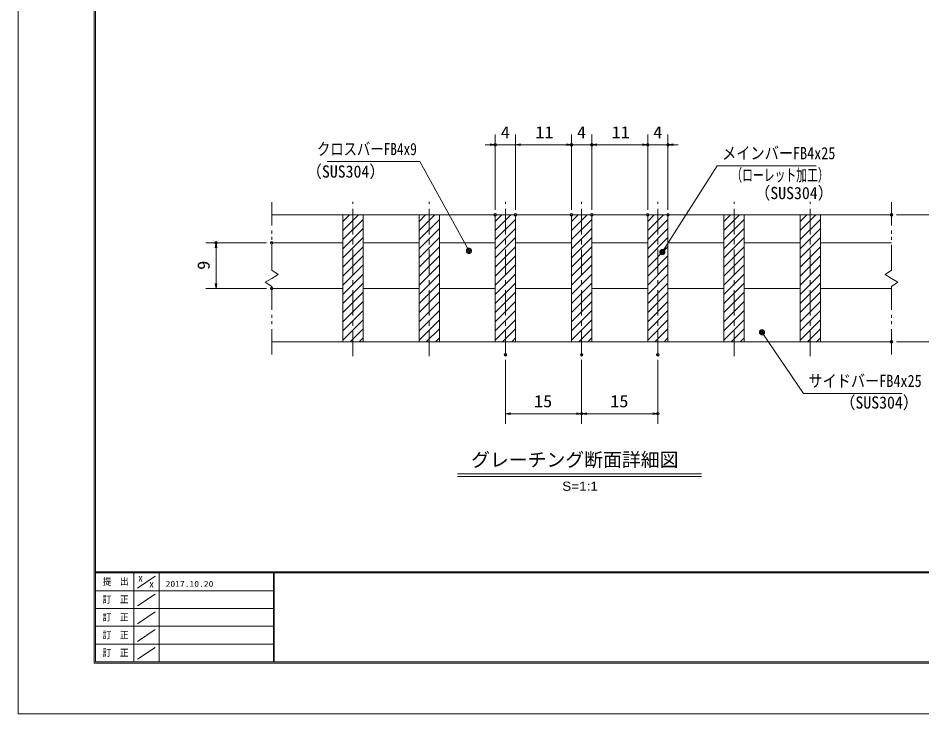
# Model space of a CAD drawing. Units: millimetres, scale not verified, with parts at other scales. Extents: x -1050 to 1050, y -742 to 742.
# Drawn here: x -1050 to -161, y -742 to -58 of the extents above; entities that cross this region are included whole.
import ezdxf
from ezdxf.enums import TextEntityAlignment as Align

# ---------------------------------------------------------------- set-up
doc = ezdxf.new("R2010")
doc.units = ezdxf.units.MM
doc.header["$LTSCALE"] = 5
doc.header["$PDMODE"] = 32
doc.header["$PDSIZE"] = 2.5
doc.linetypes.add('CHAIN1', pattern=[8, 5, -1, 1, -1])
doc.linetypes.add('DOUBLE_CHAIN1', pattern=[8.8, 5, -1, 0.6, -0.6, 0.6, -1])
for name, color, linetype, lineweight in [('0-0_7-図\u3000枠', 4, 'Continuous', 9), ('0-1_寸法注釈', 2, 'Continuous', 9), ('0-2_想像線', 134, 'DOUBLE_CHAIN1', 9), ('0-3_ハッチング', 4, 'Continuous', 9), ('0-4_0', 2, 'Continuous', 9), ('0-5_DEFPOINTS', 134, 'Continuous', 9), ('0-7_蓋', 5, 'Continuous', 9), ('0-9_中心線', 6, 'CHAIN1', 9)]:
    doc.layers.add(name, color=color, linetype=linetype, lineweight=lineweight)
doc.styles.add('HG丸ｺﾞｼｯｸM-PRO', font='')
doc.styles.add('ＭＳ ゴシック', font='')
doc.styles.get('HG丸ｺﾞｼｯｸM-PRO').set_extended_font_data('HG丸ｺﾞｼｯｸM-PRO')
doc.styles.get('ＭＳ ゴシック').set_extended_font_data('MS Gothic')

# ---------------------------------------------------------------- blocks, each defined once
blk = doc.blocks.new('_OPEN')
at = {"layer": '0-4_0'}
blk.add_line((0, 0), (-5, 0), dxfattribs=at)
blk.add_lwpolyline([(-5, 0.833), (0, 0), (-5, -0.833)], dxfattribs=at)
blk = doc.blocks.new('_Dot')
at = {"layer": '0-4_0'}
for p, q in [((-2.5, 0), (-5, 0)), ((2.445, 0.5), (-2.445, 0.5)), ((1.997, 1.5), (-1.997, 1.5)), ((2.289, -0.995), (-2.289, -0.995)), ((1.499, -1.995), (-1.499, -1.995))]:
    blk.add_line(p, q, dxfattribs=at)
for points in [[(2.5, 0), (2.48, 0.313), (2.421, 0.622), (2.324, 0.92), (2.191, 1.204), (2.023, 1.469), (1.822, 1.711), (1.594, 1.926), (1.34, 2.111), (1.064, 2.262), (0.773, 2.378), (0.468, 2.456), (0.157, 2.495), (-0.157, 2.495), (-0.468, 2.456), (-0.773, 2.378), (-1.064, 2.262), (-1.34, 2.111), (-1.594, 1.926), (-1.822, 1.711), (-2.023, 1.469), (-2.191, 1.204), (-2.324, 0.92), (-2.421, 0.622), (-2.48, 0.313), (-2.5, 0), (0, 0)], [(-2.5, 0), (-2.48, -0.313), (-2.421, -0.622), (-2.324, -0.92), (-2.191, -1.204), (-2.023, -1.469), (-1.822, -1.711), (-1.594, -1.926), (-1.34, -2.111), (-1.064, -2.262), (-0.773, -2.378), (-0.468, -2.456), (-0.157, -2.495), (0.157, -2.495), (0.468, -2.456), (0.773, -2.378), (1.064, -2.262), (1.34, -2.111), (1.594, -1.926), (1.822, -1.711), (2.023, -1.469), (2.191, -1.204), (2.324, -0.92), (2.421, -0.622), (2.48, -0.313), (2.5, 0), (0, 0)]]:
    blk.add_lwpolyline(points, close=True, dxfattribs=at)

msp = doc.modelspace()

# ---------------------------------------------------------------- linework, layer by layer
at = {"layer": '0-0_7-図\u3000枠'}
for p, q in [((-975, -692.5), (-975, 692.5)), ((-973.75, -691.25), (-973.75, 691.25)), ((998.75, -602.5), (-973.75, -602.5)), ((998.75, -603.75), (-973.75, -603.75)), ((-936.25, -691.192), (-936.25, -603.75)), ((-911.25, -603.75), (-911.25, -691.192)), ((-798.75, -603.75), (-798.75, -691.192)), ((-798, -603.75), (-798, -691.192)), ((-932.5, -618.606), (-915, -606.924)), ((-798.75, -621.25), (-973.75, -621.25)), ((-932.5, -636.247), (-915, -624.565)), ((-798.75, -638.75), (-973.75, -638.75)), ((-932.5, -653.747), (-915, -642.065)), ((-798.75, -656.25), (-973.75, -656.25)), ((-932.5, -671.247), (-915, -659.565)), ((-798.75, -673.75), (-973.75, -673.75)), ((-932.5, -688.747), (-915, -677.065)), ((1000, -692.5), (-975, -692.5)), ((998.75, -691.25), (-973.75, -691.25))]:
    msp.add_line(p, q, dxfattribs=at)
at = {"layer": '0-1_寸法注釈'}
for p, q in [((-580.45, -246.308), (-580.45, -172.4)), ((-560.45, -246.308), (-560.45, -172.4)), ((-560.45, -246.308), (-560.45, -172.4)), ((-505.45, -246.308), (-505.45, -172.4)), ((-505.45, -246.308), (-505.45, -172.4)), ((-485.45, -246.308), (-485.45, -172.4)), ((-485.45, -246.308), (-485.45, -172.4)), ((-430.45, -246.308), (-430.45, -172.4)), ((-430.45, -246.308), (-430.45, -172.4)), ((-410.45, -246.308), (-410.45, -172.4)), ((-585.45, -182.4), (-590.45, -182.4)), ((-560.45, -182.4), (-580.45, -182.4)), ((-555.45, -182.4), (-510.45, -182.4)), ((-555.45, -182.4), (-550.45, -182.4)), ((-510.45, -182.4), (-515.45, -182.4)), ((-505.45, -182.4), (-485.45, -182.4)), ((-480.45, -182.4), (-435.45, -182.4)), ((-480.45, -182.4), (-475.45, -182.4)), ((-435.45, -182.4), (-440.45, -182.4)), ((-430.45, -182.4), (-410.45, -182.4)), ((-405.45, -182.4), (-400.45, -182.4)), ((-185.45, -251.308), (-130.285, -251.308)), ((-805.45, -278.808), (-865.2, -278.808)), ((-855.2, -318.808), (-855.2, -283.808)), ((-805.45, -323.808), (-865.2, -323.808)), ((-185.45, -376.308), (-130.285, -376.308)), ((-570.45, -394.01), (-570.45, -457.029)), ((-495.45, -394.01), (-495.45, -457.029)), ((-495.45, -394.01), (-495.45, -457.029)), ((-420.45, -394.01), (-420.45, -457.029)), ((-565.45, -447.029), (-500.45, -447.029)), ((-490.45, -447.029), (-425.45, -447.029)), ((-617.576, -506.327), (-377.371, -506.327)), ((-617.576, -508.827), (-377.371, -508.827))]:
    msp.add_line(p, q, dxfattribs=at)
for points in [[(-745.854, -198.845), (-654.681, -198.845), (-606.854, -285.865)], [(-264.764, -202.917), (-361.954, -202.917), (-415.465, -287.166)], [(-179.864, -427.052), (-277.054, -427.052), (-317.364, -367.732)]]:
    msp.add_lwpolyline(points, dxfattribs=at)
at = {"layer": '0-2_想像線'}
for p, q in [((-800.45, -305.859), (-800.45, -238.808)), ((-190.45, -305.859), (-190.45, -238.808)), ((-190.45, -305.859), (-196.743, -310.072)), ((-196.743, -310.072), (-190.45, -313.808)), ((-800.45, -388.808), (-800.45, -321.757)), ((-190.45, -388.808), (-190.45, -321.757))]:
    msp.add_line(p, q, dxfattribs=at)
for points in [[(-800.45, -305.859), (-794.157, -310.072), (-800.45, -313.808)], [(-800.45, -321.757), (-806.743, -317.545), (-800.45, -313.808)], [(-190.45, -321.757), (-184.157, -317.545), (-190.45, -313.808)]]:
    msp.add_lwpolyline(points, dxfattribs=at)
at = {"layer": '0-3_ハッチング'}
for p, q in [((-730.45, -257.774), (-723.984, -251.308)), ((-730.45, -266.754), (-715.004, -251.308)), ((-730.45, -275.735), (-710.45, -255.735)), ((-655.45, -257.774), (-648.984, -251.308)), ((-655.45, -266.754), (-640.004, -251.308)), ((-655.45, -275.735), (-635.45, -255.735)), ((-580.45, -257.774), (-573.984, -251.308)), ((-580.45, -266.754), (-565.004, -251.308)), ((-580.45, -275.735), (-560.45, -255.735)), ((-505.45, -257.774), (-498.984, -251.308)), ((-505.45, -266.754), (-490.004, -251.308)), ((-505.45, -275.735), (-485.45, -255.735)), ((-430.45, -257.774), (-423.984, -251.308)), ((-430.45, -266.754), (-415.004, -251.308)), ((-430.45, -275.735), (-410.45, -255.735)), ((-355.45, -257.774), (-348.984, -251.308)), ((-355.45, -266.754), (-340.004, -251.308)), ((-355.45, -275.735), (-335.45, -255.735)), ((-280.45, -257.774), (-273.984, -251.308)), ((-280.45, -266.754), (-265.004, -251.308)), ((-280.45, -275.735), (-260.45, -255.735)), ((-730.45, -284.715), (-710.45, -264.715)), ((-655.45, -284.715), (-635.45, -264.715)), ((-580.45, -284.715), (-560.45, -264.715)), ((-505.45, -284.715), (-485.45, -264.715)), ((-430.45, -284.715), (-410.45, -264.715)), ((-355.45, -284.715), (-335.45, -264.715)), ((-280.45, -284.715), (-260.45, -264.715)), ((-730.45, -293.695), (-710.45, -273.695)), ((-655.45, -293.695), (-635.45, -273.695)), ((-580.45, -293.695), (-560.45, -273.695)), ((-505.45, -293.695), (-485.45, -273.695)), ((-430.45, -293.695), (-410.45, -273.695)), ((-355.45, -293.695), (-335.45, -273.695)), ((-280.45, -293.695), (-260.45, -273.695)), ((-730.45, -302.676), (-710.45, -282.676)), ((-655.45, -302.676), (-635.45, -282.676)), ((-580.45, -302.676), (-560.45, -282.676)), ((-505.45, -302.676), (-485.45, -282.676)), ((-430.45, -302.676), (-410.45, -282.676)), ((-355.45, -302.676), (-335.45, -282.676)), ((-280.45, -302.676), (-260.45, -282.676)), ((-730.45, -311.656), (-710.45, -291.656)), ((-655.45, -311.656), (-635.45, -291.656)), ((-580.45, -311.656), (-560.45, -291.656)), ((-505.45, -311.656), (-485.45, -291.656)), ((-430.45, -311.656), (-410.45, -291.656)), ((-355.45, -311.656), (-335.45, -291.656)), ((-280.45, -311.656), (-260.45, -291.656)), ((-730.45, -320.636), (-710.45, -300.636)), ((-655.45, -320.636), (-635.45, -300.636)), ((-580.45, -320.636), (-560.45, -300.636)), ((-505.45, -320.636), (-485.45, -300.636)), ((-430.45, -320.636), (-410.45, -300.636)), ((-355.45, -320.636), (-335.45, -300.636)), ((-280.45, -320.636), (-260.45, -300.636)), ((-730.45, -329.616), (-710.45, -309.616)), ((-655.45, -329.616), (-635.45, -309.616)), ((-580.45, -329.616), (-560.45, -309.616)), ((-505.45, -329.616), (-485.45, -309.616)), ((-430.45, -329.616), (-410.45, -309.616)), ((-355.45, -329.616), (-335.45, -309.616)), ((-280.45, -329.616), (-260.45, -309.616)), ((-730.45, -338.597), (-710.45, -318.597)), ((-655.45, -338.597), (-635.45, -318.597)), ((-580.45, -338.597), (-560.45, -318.597)), ((-505.45, -338.597), (-485.45, -318.597)), ((-430.45, -338.597), (-410.45, -318.597)), ((-355.45, -338.597), (-335.45, -318.597)), ((-280.45, -338.597), (-260.45, -318.597)), ((-730.45, -347.577), (-710.45, -327.577)), ((-655.45, -347.577), (-635.45, -327.577)), ((-580.45, -347.577), (-560.45, -327.577)), ((-505.45, -347.577), (-485.45, -327.577)), ((-430.45, -347.577), (-410.45, -327.577)), ((-355.45, -347.577), (-335.45, -327.577)), ((-280.45, -347.577), (-260.45, -327.577)), ((-730.45, -356.557), (-710.45, -336.557)), ((-655.45, -356.557), (-635.45, -336.557)), ((-580.45, -356.557), (-560.45, -336.557)), ((-505.45, -356.557), (-485.45, -336.557)), ((-430.45, -356.557), (-410.45, -336.557)), ((-355.45, -356.557), (-335.45, -336.557)), ((-280.45, -356.557), (-260.45, -336.557)), ((-730.45, -365.537), (-710.45, -345.537)), ((-655.45, -365.537), (-635.45, -345.537)), ((-580.45, -365.537), (-560.45, -345.537)), ((-505.45, -365.537), (-485.45, -345.537)), ((-430.45, -365.537), (-410.45, -345.537)), ((-355.45, -365.537), (-335.45, -345.537)), ((-280.45, -365.537), (-260.45, -345.537)), ((-730.45, -374.518), (-710.45, -354.518)), ((-655.45, -374.518), (-635.45, -354.518)), ((-580.45, -374.518), (-560.45, -354.518)), ((-505.45, -374.518), (-485.45, -354.518)), ((-430.45, -374.518), (-410.45, -354.518)), ((-355.45, -374.518), (-335.45, -354.518)), ((-280.45, -374.518), (-260.45, -354.518)), ((-723.261, -376.308), (-710.45, -363.498)), ((-648.261, -376.308), (-635.45, -363.498)), ((-573.261, -376.308), (-560.45, -363.498)), ((-498.261, -376.308), (-485.45, -363.498)), ((-423.261, -376.308), (-410.45, -363.498)), ((-348.261, -376.308), (-335.45, -363.498)), ((-273.261, -376.308), (-260.45, -363.498)), ((-714.28, -376.308), (-710.45, -372.478)), ((-639.28, -376.308), (-635.45, -372.478)), ((-564.28, -376.308), (-560.45, -372.478)), ((-489.28, -376.308), (-485.45, -372.478)), ((-414.28, -376.308), (-410.45, -372.478)), ((-339.28, -376.308), (-335.45, -372.478)), ((-264.28, -376.308), (-260.45, -372.478))]:
    msp.add_line(p, q, dxfattribs=at)
for points in [[(-710.45, -251.308), (-730.45, -251.308), (-730.45, -376.308), (-710.45, -376.308)], [(-635.45, -251.308), (-655.45, -251.308), (-655.45, -376.308), (-635.45, -376.308)], [(-560.45, -251.308), (-580.45, -251.308), (-580.45, -376.308), (-560.45, -376.308)], [(-485.45, -251.308), (-505.45, -251.308), (-505.45, -376.308), (-485.45, -376.308)], [(-410.45, -251.308), (-430.45, -251.308), (-430.45, -376.308), (-410.45, -376.308)], [(-335.45, -251.308), (-355.45, -251.308), (-355.45, -376.308), (-335.45, -376.308)], [(-260.45, -251.308), (-280.45, -251.308), (-280.45, -376.308), (-260.45, -376.308)]]:
    msp.add_lwpolyline(points, close=True, dxfattribs=at)
at = {"layer": '0-5_DEFPOINTS'}
msp.add_lwpolyline([(-1050, -742.5), (-1050, 742.5), (1050, 742.5), (1050, -742.5)], close=True, dxfattribs=at)
for p in [(-580.45, -182.4), (-505.45, -182.4), (-485.45, -182.4), (-430.45, -182.4), (-410.45, -182.4), (-580.45, -251.308), (-560.45, -251.308), (-505.45, -251.308), (-485.45, -251.308), (-430.45, -251.308), (-410.45, -251.308), (-190.45, -251.308), (-855.2, -278.808), (-800.45, -278.808), (-800.45, -323.808), (-190.45, -376.308), (-570.45, -389.01), (-495.45, -389.01), (-420.45, -389.01), (-495.45, -447.029), (-420.45, -447.029)]:
    msp.add_point(p, dxfattribs=at)
at = {"layer": '0-7_蓋'}
for p, q in [((-800.45, -251.308), (-190.45, -251.308)), ((-730.45, -251.308), (-710.45, -251.308)), ((-730.45, -251.308), (-730.45, -376.308)), ((-710.45, -376.308), (-710.45, -251.308)), ((-655.45, -251.308), (-635.45, -251.308)), ((-655.45, -251.308), (-655.45, -376.308)), ((-635.45, -376.308), (-635.45, -251.308)), ((-580.45, -251.308), (-560.45, -251.308)), ((-580.45, -251.308), (-580.45, -376.308)), ((-560.45, -376.308), (-560.45, -251.308)), ((-505.45, -251.308), (-485.45, -251.308)), ((-505.45, -251.308), (-505.45, -376.308)), ((-485.45, -376.308), (-485.45, -251.308)), ((-430.45, -251.308), (-410.45, -251.308)), ((-430.45, -251.308), (-430.45, -376.308)), ((-410.45, -376.308), (-410.45, -251.308)), ((-355.45, -251.308), (-335.45, -251.308)), ((-355.45, -251.308), (-355.45, -376.308)), ((-335.45, -376.308), (-335.45, -251.308)), ((-280.45, -251.308), (-260.45, -251.308)), ((-280.45, -251.308), (-280.45, -376.308)), ((-260.45, -376.308), (-260.45, -251.308)), ((-800.45, -278.808), (-730.45, -278.808)), ((-710.45, -278.808), (-655.45, -278.808)), ((-635.45, -278.808), (-580.45, -278.808)), ((-560.45, -278.808), (-505.45, -278.808)), ((-485.45, -278.808), (-430.45, -278.808)), ((-410.45, -278.808), (-355.45, -278.808)), ((-335.45, -278.808), (-280.45, -278.808)), ((-260.45, -278.808), (-190.45, -278.808)), ((-800.45, -323.808), (-730.45, -323.808)), ((-710.45, -323.808), (-655.45, -323.808)), ((-635.45, -323.808), (-580.45, -323.808)), ((-560.45, -323.808), (-505.45, -323.808)), ((-485.45, -323.808), (-430.45, -323.808)), ((-410.45, -323.808), (-355.45, -323.808)), ((-335.45, -323.808), (-280.45, -323.808)), ((-260.45, -323.808), (-190.45, -323.808)), ((-800.45, -376.308), (-190.45, -376.308)), ((-730.45, -376.308), (-710.45, -376.308)), ((-655.45, -376.308), (-635.45, -376.308)), ((-580.45, -376.308), (-560.45, -376.308)), ((-505.45, -376.308), (-485.45, -376.308)), ((-430.45, -376.308), (-410.45, -376.308)), ((-355.45, -376.308), (-335.45, -376.308)), ((-280.45, -376.308), (-260.45, -376.308))]:
    msp.add_line(p, q, dxfattribs=at)
at = {"layer": '0-9_中心線'}
for p, q in [((-720.45, -390.535), (-720.45, -238.606)), ((-645.45, -390.535), (-645.45, -238.606)), ((-570.45, -390.535), (-570.45, -238.606)), ((-495.45, -390.535), (-495.45, -238.606)), ((-420.45, -390.535), (-420.45, -238.606)), ((-345.45, -390.535), (-345.45, -238.606)), ((-270.45, -390.535), (-270.45, -238.606))]:
    msp.add_line(p, q, dxfattribs=at)

# ---------------------------------------------------------------- block references
at = {"layer": '0-1_寸法注釈'}
for p in [(-580.45, -182.4), (-505.45, -182.4), (-505.45, -182.4), (-430.45, -182.4), (-430.45, -182.4), (-495.45, -447.029), (-420.45, -447.029)]:
    msp.add_blockref('_OPEN', p, dxfattribs=at)
for name, p, rotation in [('_OPEN', (-560.45, -182.4), 180), ('_OPEN', (-560.45, -182.4), 180), ('_OPEN', (-485.45, -182.4), 180), ('_OPEN', (-485.45, -182.4), 180), ('_OPEN', (-410.45, -182.4), 180), ('_OPEN', (-855.2, -278.808), 90), ('_Dot', (-606.364, -286.737), 299.29723), ('_Dot', (-416.009, -288.006), 237.09638), ('_OPEN', (-855.2, -323.808), 270), ('_Dot', (-317.936, -366.911), 124.85308), ('_OPEN', (-570.45, -447.029), 180), ('_OPEN', (-495.45, -447.029), 180)]:
    msp.add_blockref(name, p, dxfattribs=dict(at, rotation=rotation))

# ---------------------------------------------------------------- texts
at = {"layer": '0-0_7-図\u3000枠', "color": 5, "style": 'ＭＳ ゴシック'}
for s, height, width, p in [('提\u3000出', 6.745, 0.9, (-966.593, -617.56)), ('X', 5.755, 1.2, (-931.902, -614.076)), ('X', 5.755, 1.2, (-920.995, -620.022)), ('2017.10.20', 5.755, 1.2, (-904.801, -619.113)), ('訂\u3000正', 6.745, 0.9, (-966.76, -635.201)), ('訂\u3000正', 6.745, 0.9, (-966.76, -652.701)), ('訂\u3000正', 6.745, 0.9, (-966.76, -670.201)), ('訂\u3000正', 6.745, 0.9, (-966.76, -687.701))]:
    msp.add_text(s, height=height, dxfattribs=dict(at, width=width)).set_placement(p, align=Align.BOTTOM_LEFT)
at = {"layer": '0-1_寸法注釈', "color": 7}
for s, height, style, width, p in [('4', 12.02, 'ＭＳ ゴシック', 1.1, (-575.035, -179.713)), ('11', 12.02, 'ＭＳ ゴシック', 1.1, (-541.028, -179.713)), ('4', 12.02, 'ＭＳ ゴシック', 1.1, (-500.035, -179.713)), ('11', 12.02, 'ＭＳ ゴシック', 1.1, (-466.028, -179.713)), ('4', 12.02, 'ＭＳ ゴシック', 1.1, (-425.035, -179.713)), ('クロスバーFB4x9', 12.02, 'ＭＳ ゴシック', 0.8, (-755.875, -196.158)), ('メインバーFB4x25', 12.03, 'ＭＳ ゴシック', 0.85, (-357.177, -200.23)), ('（SUS304）', 12.02, 'ＭＳ ゴシック', 0.95, (-766.542, -218.301)), ('（ローレット加工）', 12.02, 'ＭＳ ゴシック', 0.65, (-348.177, -221.785)), ('（SUS304）', 12.02, 'ＭＳ ゴシック', 0.95, (-325.33, -239.449)), ('サイドバーFB4x25', 12.03, 'ＭＳ ゴシック', 0.85, (-272.277, -424.365)), ('15', 12.02, 'ＭＳ ゴシック', 1.1, (-542.338, -444.342)), ('15', 12.02, 'ＭＳ ゴシック', 1.1, (-467.338, -444.342)), ('（SUS304）', 12.02, 'ＭＳ ゴシック', 0.95, (-241.567, -445.609)), ('S=1:1', 9.054, 'HG丸ｺﾞｼｯｸM-PRO', 1.1, (-514.549, -525.628))]:
    msp.add_text(s, height=height, dxfattribs=dict(at, style=style, width=width)).set_placement(p, align=Align.BOTTOM_LEFT)
at = {"layer": '0-1_寸法注釈', "color": 7, "style": 'ＭＳ ゴシック', "width": 1.1}
msp.add_text('9', height=12.02, rotation=90, dxfattribs=at).set_placement((-857.887, -305.457), align=Align.BOTTOM_LEFT)
at = {"layer": '0-1_寸法注釈', "color": 7, "style": 'HG丸ｺﾞｼｯｸM-PRO'}
msp.add_text('グレーチング断面詳細図', height=13.6, dxfattribs=at).set_placement((-604.214, -503.216), align=Align.BOTTOM_LEFT)

doc.saveas('drawing.dxf')
